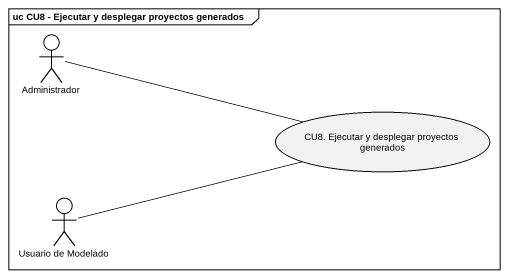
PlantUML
@startuml
mainframe uc CU8 - Ejecutar y desplegar proyectos generados
actor Administrador
usecase "CU8. Ejecutar y desplegar proyectos generados" as CU8_Ejecutar_y_desplegar
actor "Usuario de Modelado" as Usuario_de_Modelado
Administrador -right- CU8_Ejecutar_y_desplegar
Administrador -right- CU8_Ejecutar_y_desplegar
Usuario_de_Modelado -right- CU8_Ejecutar_y_desplegar
Usuario_de_Modelado -right- CU8_Ejecutar_y_desplegar
@enduml
